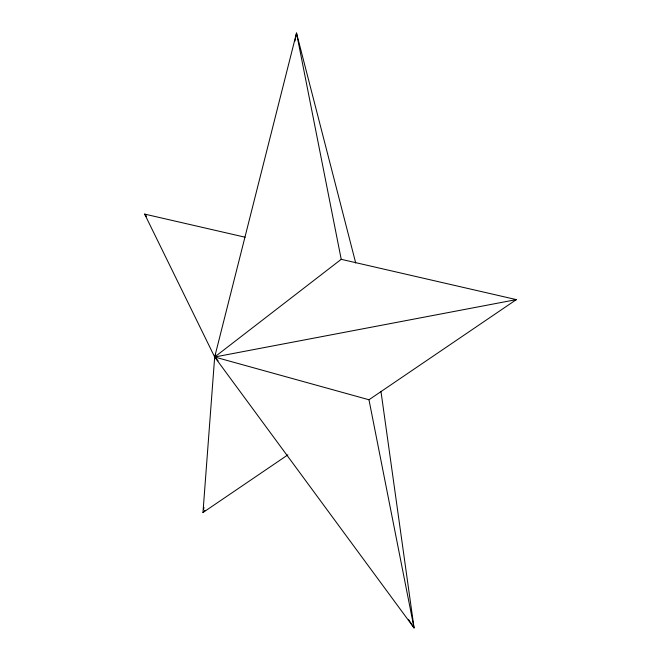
<?xml version="1.0" encoding="UTF-8"?>
<svg xmlns="http://www.w3.org/2000/svg" width="661" height="661" viewBox="0 0 661 661"><rect width="100%" height="100%" fill="white"/><g stroke="black" fill="none" stroke-linecap="round" stroke-linejoin="round"><path stroke-width="0.99" d="M287.89 454.842L202.968 512.548L214.676 357.006L296.508 33.05L355.725 263.037M203.555 509.515L203.952 507.491M294.93 41.156L296.508 33.05L341.216 259.319L214.676 357.006L414.059 627.95L380.959 391.329M218.113 360.815L214.676 357.006L215.701 354.098M202.968 512.548L205.034 510.251M245.132 237.216L144.643 214.098L214.676 357.006L368.97 399.756L516.357 299.615L341.216 259.319M214.676 357.006L516.357 299.615L514.341 299.97M146.494 215.007L144.643 214.098L146.321 216.684M408.44 619.324L414.059 627.95L368.97 399.756"/></g></svg>
